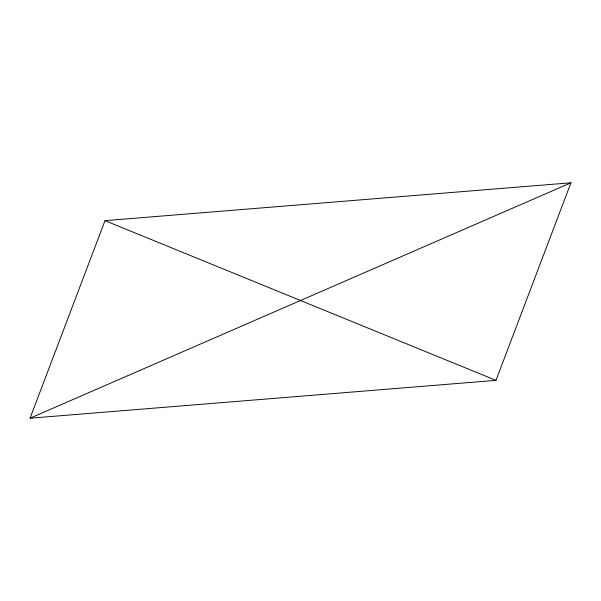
<?xml version="1.0" encoding="UTF-8"?>
<svg xmlns="http://www.w3.org/2000/svg" width="601" height="601" viewBox="0 0 601 601"><rect width="100%" height="100%" fill="white"/><g stroke="black" fill="none" stroke-linecap="round" stroke-linejoin="round"><path stroke-width="0.9" d="M30.05 418.213L105.01 220.65L570.95 182.787L495.99 380.35L30.05 418.213L570.95 182.787M105.01 220.65L495.99 380.35"/></g></svg>
